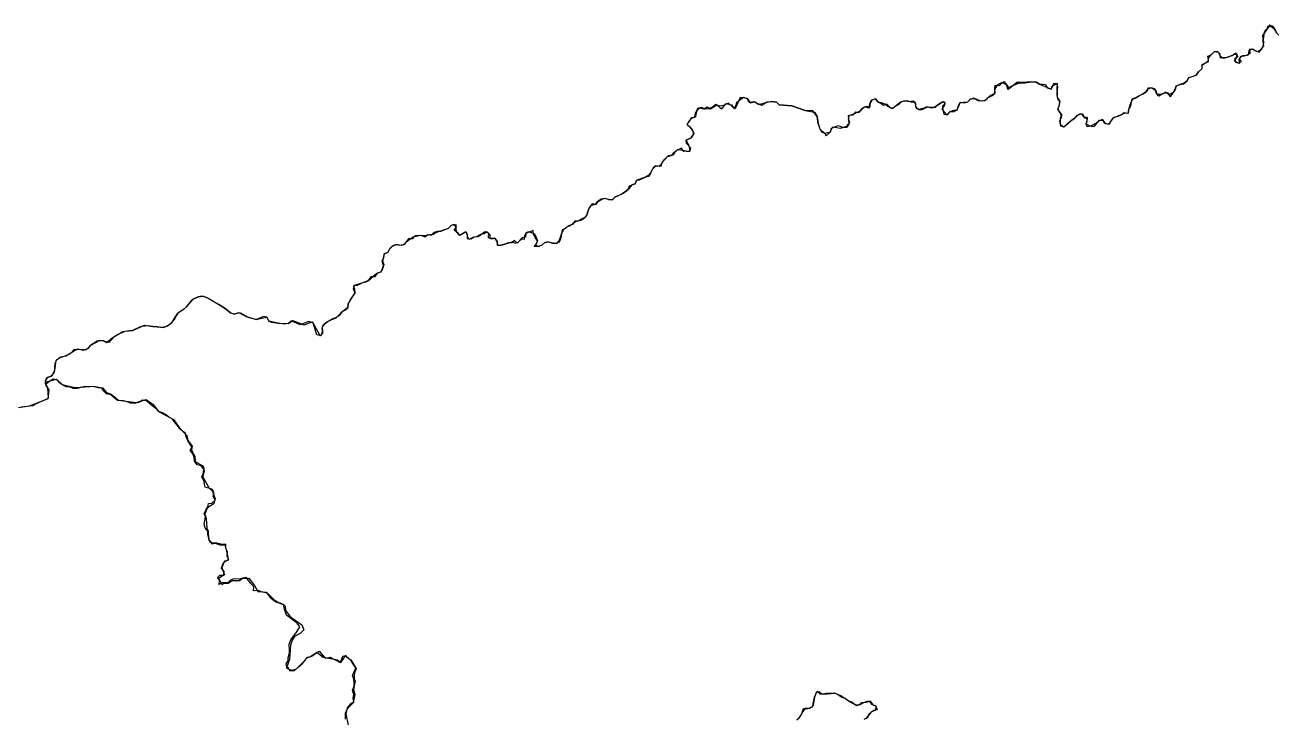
# Model space of a CAD drawing. Extents: x -74 to -34.8, y -33.8 to 5.3.
# Drawn here: x -44.821 to -44.144, y -22.587 to -22.213 of the extents above; entities that cross this region are included whole.
import ezdxf

# ---------------------------------------------------------------- set-up
doc = ezdxf.new("R2010")
doc.units = 0
doc.header["$LTSCALE"] = 2
doc.layers.add('UFEBRASIL', color=7, linetype='Continuous')

msp = doc.modelspace()

# ---------------------------------------------------------------- linework, layer by layer
at = {"layer": 'UFEBRASIL'}
for points in [[(-44.14391, -22.21716), (-44.14481, -22.21525), (-44.14607, -22.21341), (-44.14798, -22.21255), (-44.1488, -22.21435), (-44.15039, -22.21574), (-44.15088, -22.21635), (-44.15145, -22.22013), (-44.15118, -22.22222), (-44.15149, -22.22415), (-44.15274, -22.22593), (-44.15473, -22.22698), (-44.15698, -22.22571), (-44.15904, -22.22579), (-44.15845, -22.22775), (-44.16029, -22.22907), (-44.16254, -22.22927), (-44.16428, -22.23068), (-44.16327, -22.23245), (-44.16507, -22.23315), (-44.16683, -22.23205), (-44.1659, -22.23033), (-44.16545, -22.22826), (-44.16749, -22.22871), (-44.1695, -22.22952), (-44.17113, -22.23), (-44.17444, -22.23038), (-44.1747, -22.22836), (-44.17611, -22.22693), (-44.17797, -22.22709), (-44.17986, -22.22886), (-44.18116, -22.23041), (-44.18107, -22.23247), (-44.18263, -22.23308), (-44.18453, -22.23439), (-44.18453, -22.23629), (-44.18643, -22.2379), (-44.1877, -22.23955), (-44.18928, -22.24036), (-44.19167, -22.241), (-44.1924, -22.24276), (-44.19405, -22.24402), (-44.19645, -22.24465), (-44.19843, -22.24562), (-44.19901, -22.24746), (-44.2001, -22.24905), (-44.20242, -22.25028), (-44.20407, -22.24875), (-44.20604, -22.24984), (-44.20783, -22.25095), (-44.20899, -22.24949), (-44.20985, -22.24725), (-44.21167, -22.24646), (-44.2137, -22.24718), (-44.21463, -22.24872), (-44.21668, -22.24992), (-44.21871, -22.25093), (-44.22045, -22.25187), (-44.22243, -22.25256), (-44.22277, -22.25422), (-44.22307, -22.25612), (-44.22411, -22.25801), (-44.22451, -22.26032), (-44.2266, -22.26002), (-44.22823, -22.26118), (-44.22963, -22.26174), (-44.23251, -22.26266), (-44.23327, -22.26355), (-44.23495, -22.26622), (-44.23699, -22.26556), (-44.2383, -22.26362), (-44.24001, -22.26423), (-44.24121, -22.26531), (-44.24437, -22.26703), (-44.24657, -22.26753), (-44.24706, -22.26586), (-44.2463, -22.26341), (-44.24797, -22.26273), (-44.24867, -22.26086), (-44.25065, -22.26064), (-44.25239, -22.26213), (-44.25377, -22.2633), (-44.25528, -22.26424), (-44.25756, -22.26647), (-44.25938, -22.26765), (-44.261, -22.26649), (-44.26134, -22.26433), (-44.26047, -22.26253), (-44.2608, -22.26046), (-44.26231, -22.25808), (-44.2616, -22.25617), (-44.26115, -22.25413), (-44.26237, -22.25239), (-44.26282, -22.25012), (-44.26281, -22.24939), (-44.26244, -22.24586), (-44.26274, -22.24408), (-44.26475, -22.24426), (-44.26598, -22.24716), (-44.26782, -22.24692), (-44.2688, -22.24482), (-44.27221, -22.24451), (-44.274, -22.24337), (-44.27639, -22.24318), (-44.28211, -22.24366), (-44.28452, -22.24356), (-44.28872, -22.24707), (-44.28945, -22.24746), (-44.28998, -22.24499), (-44.29254, -22.24362), (-44.29505, -22.24484), (-44.29639, -22.24706), (-44.29681, -22.24979), (-44.29854, -22.25071), (-44.30046, -22.25204), (-44.30183, -22.25359), (-44.30383, -22.25375), (-44.3058, -22.25302), (-44.30773, -22.25198), (-44.30973, -22.25274), (-44.31125, -22.25425), (-44.31332, -22.25439), (-44.31548, -22.25479), (-44.31642, -22.25661), (-44.31699, -22.25864), (-44.31885, -22.25879), (-44.32074, -22.25939), (-44.32235, -22.26113), (-44.32372, -22.25959), (-44.32485, -22.25784), (-44.32359, -22.25612), (-44.32345, -22.25421), (-44.32525, -22.25446), (-44.32738, -22.25588), (-44.32892, -22.25701), (-44.33148, -22.25715), (-44.33327, -22.25679), (-44.33461, -22.25753), (-44.33753, -22.25826), (-44.33915, -22.25666), (-44.33924, -22.25448), (-44.34143, -22.25415), (-44.34328, -22.25371), (-44.34529, -22.25345), (-44.34751, -22.25446), (-44.3495, -22.25609), (-44.35126, -22.25735), (-44.35272, -22.2575), (-44.35478, -22.25531), (-44.35657, -22.25605), (-44.35747, -22.25533), (-44.35975, -22.25398), (-44.36099, -22.25235), (-44.36295, -22.25312), (-44.36395, -22.25493), (-44.36394, -22.25684), (-44.36605, -22.25659), (-44.36789, -22.25748), (-44.36928, -22.25905), (-44.37174, -22.26013), (-44.37365, -22.26106), (-44.37571, -22.26168), (-44.37548, -22.26348), (-44.37532, -22.26604), (-44.37655, -22.2679), (-44.37856, -22.26786), (-44.38038, -22.26716), (-44.38128, -22.26697), (-44.38483, -22.2684), (-44.38542, -22.27036), (-44.38838, -22.27124), (-44.38996, -22.27051), (-44.39106, -22.26831), (-44.39192, -22.26581), (-44.3924, -22.26196), (-44.3948, -22.25891), (-44.39898, -22.25867), (-44.40623, -22.25616), (-44.41301, -22.2556), (-44.41445, -22.25415), (-44.41691, -22.25392), (-44.42117, -22.25472), (-44.4239, -22.25566), (-44.42625, -22.25408), (-44.4292, -22.25434), (-44.43037, -22.25232), (-44.43415, -22.25171), (-44.43587, -22.25583), (-44.4372, -22.25777), (-44.43817, -22.25676), (-44.44045, -22.25482), (-44.44314, -22.25607), (-44.44525, -22.25634), (-44.44731, -22.25547), (-44.44902, -22.25699), (-44.45097, -22.25789), (-44.45296, -22.25801), (-44.45495, -22.25712), (-44.45711, -22.25759), (-44.45783, -22.25996), (-44.45817, -22.26221), (-44.46033, -22.26306), (-44.46178, -22.26455), (-44.4628, -22.26633), (-44.46125, -22.26758), (-44.45988, -22.2693), (-44.45905, -22.27115), (-44.46055, -22.27351), (-44.4632, -22.2747), (-44.46237, -22.27662), (-44.46182, -22.27788), (-44.46136, -22.28062), (-44.46455, -22.28082), (-44.46572, -22.27913), (-44.46911, -22.28067), (-44.47052, -22.28277), (-44.47306, -22.28314), (-44.4746, -22.28511), (-44.47633, -22.28675), (-44.47696, -22.28904), (-44.47972, -22.2887), (-44.48104, -22.28979), (-44.48235, -22.29215), (-44.4838, -22.29378), (-44.48577, -22.29497), (-44.48685, -22.29535), (-44.49021, -22.2965), (-44.49083, -22.29842), (-44.49259, -22.29895), (-44.49446, -22.3012), (-44.49603, -22.30253), (-44.49779, -22.30381), (-44.49968, -22.30458), (-44.50158, -22.30537), (-44.50305, -22.30702), (-44.50524, -22.30678), (-44.50729, -22.30628), (-44.5092, -22.30668), (-44.51094, -22.30788), (-44.51203, -22.30958), (-44.51405, -22.30924), (-44.51539, -22.31095), (-44.51614, -22.31276), (-44.51669, -22.31478), (-44.5179, -22.31642), (-44.51983, -22.31737), (-44.52159, -22.31847), (-44.52351, -22.31846), (-44.52476, -22.3204), (-44.52677, -22.3211), (-44.52847, -22.3224), (-44.53025, -22.32328), (-44.53071, -22.32531), (-44.53125, -22.32798), (-44.53196, -22.32978), (-44.53396, -22.33063), (-44.53596, -22.33021), (-44.53795, -22.32964), (-44.53985, -22.33018), (-44.54148, -22.33163), (-44.54347, -22.3322), (-44.54548, -22.33219), (-44.54416, -22.33081), (-44.54369, -22.32906), (-44.5449, -22.32729), (-44.54574, -22.32537), (-44.54587, -22.32365), (-44.54995, -22.32523), (-44.55002, -22.32721), (-44.55192, -22.32745), (-44.55297, -22.3288), (-44.55468, -22.33042), (-44.55607, -22.32897), (-44.55741, -22.33021), (-44.55947, -22.33015), (-44.56119, -22.33086), (-44.56338, -22.33152), (-44.56522, -22.3317), (-44.56549, -22.32954), (-44.56696, -22.32765), (-44.56926, -22.3279), (-44.56918, -22.32599), (-44.57072, -22.32434), (-44.57251, -22.32535), (-44.57449, -22.32579), (-44.57668, -22.32695), (-44.57859, -22.3273), (-44.58079, -22.32836), (-44.58144, -22.32668), (-44.58195, -22.32455), (-44.58363, -22.32508), (-44.58557, -22.32618), (-44.5867, -22.32491), (-44.58862, -22.32337), (-44.58738, -22.32173), (-44.58871, -22.32025), (-44.59029, -22.3208), (-44.59213, -22.32266), (-44.594, -22.32329), (-44.5961, -22.32391), (-44.59822, -22.32456), (-44.60005, -22.32567), (-44.60195, -22.32582), (-44.6038, -22.3265), (-44.60588, -22.32642), (-44.60771, -22.32618), (-44.60981, -22.32649), (-44.61119, -22.32799), (-44.61327, -22.32799), (-44.6145, -22.32971), (-44.61582, -22.33123), (-44.61733, -22.33162), (-44.61994, -22.33114), (-44.6221, -22.33199), (-44.62333, -22.33323), (-44.62456, -22.33536), (-44.62641, -22.33614), (-44.62675, -22.3381), (-44.62745, -22.3401), (-44.62663, -22.34194), (-44.62747, -22.34421), (-44.62841, -22.34602), (-44.63016, -22.34664), (-44.632, -22.34813), (-44.63362, -22.34961), (-44.63539, -22.35091), (-44.63722, -22.35151), (-44.63924, -22.35232), (-44.64107, -22.35319), (-44.64312, -22.35353), (-44.64243, -22.35535), (-44.6424, -22.35743), (-44.6438, -22.35938), (-44.64481, -22.36123), (-44.64605, -22.36335), (-44.64632, -22.36536), (-44.6479, -22.36657), (-44.64947, -22.36783), (-44.65101, -22.36967), (-44.65268, -22.37082), (-44.65433, -22.37136), (-44.65686, -22.37266), (-44.65821, -22.37346), (-44.65996, -22.37563), (-44.6598, -22.37808), (-44.6607, -22.38052), (-44.66293, -22.37995), (-44.66482, -22.3734), (-44.66715, -22.37275), (-44.67179, -22.37448), (-44.67678, -22.37232), (-44.67836, -22.3739), (-44.68034, -22.37413), (-44.68376, -22.37358), (-44.6888, -22.37261), (-44.68982, -22.37038), (-44.69163, -22.3701), (-44.69545, -22.37156), (-44.69705, -22.37131), (-44.70079, -22.37021), (-44.70409, -22.3682), (-44.70595, -22.36832), (-44.70795, -22.36883), (-44.70961, -22.36813), (-44.71085, -22.36701), (-44.7124, -22.36564), (-44.71583, -22.36347), (-44.7225, -22.35972), (-44.72487, -22.35898), (-44.72706, -22.35946), (-44.72964, -22.36075), (-44.73074, -22.36158), (-44.7318, -22.36291), (-44.73325, -22.36473), (-44.73492, -22.3662), (-44.73795, -22.36823), (-44.73886, -22.36973), (-44.73954, -22.37108), (-44.74215, -22.37409), (-44.7447, -22.37559), (-44.74672, -22.37604), (-44.74922, -22.37567), (-44.75145, -22.37541), (-44.75385, -22.37502), (-44.75766, -22.37546), (-44.7591, -22.37594), (-44.76249, -22.37752), (-44.76433, -22.37772), (-44.76767, -22.37827), (-44.7726, -22.3812), (-44.7734, -22.38182), (-44.77652, -22.38423), (-44.77823, -22.38322), (-44.78031, -22.38291), (-44.78165, -22.38338), (-44.78494, -22.38551), (-44.78759, -22.38809), (-44.79045, -22.38804), (-44.79395, -22.38785), (-44.79588, -22.38991), (-44.79853, -22.3914), (-44.80126, -22.39201), (-44.80353, -22.3937), (-44.80446, -22.39544), (-44.8048, -22.40008), (-44.80665, -22.40237), (-44.80909, -22.40338), (-44.80965, -22.40587), (-44.80941, -22.40736), (-44.80767, -22.40967), (-44.80834, -22.41445), (-44.81401, -22.41684), (-44.81829, -22.41849), (-44.82413, -22.41934)], [(-44.64743, -22.58758), (-44.64734, -22.58441), (-44.64656, -22.58218), (-44.64539, -22.58089), (-44.64279, -22.57841), (-44.6433, -22.57624), (-44.6428, -22.57427), (-44.64366, -22.572), (-44.64276, -22.5698), (-44.64262, -22.56783), (-44.64293, -22.56595), (-44.64367, -22.56386), (-44.64263, -22.56199), (-44.64174, -22.55989), (-44.64304, -22.55808), (-44.64418, -22.55631), (-44.64553, -22.55478), (-44.6473, -22.55354), (-44.64895, -22.55368), (-44.65035, -22.55701), (-44.65171, -22.55572), (-44.65724, -22.5547), (-44.6594, -22.55424), (-44.6629, -22.55156), (-44.66631, -22.55388), (-44.66835, -22.55467), (-44.67021, -22.55671), (-44.67406, -22.56065), (-44.67641, -22.56133), (-44.67892, -22.56023), (-44.67951, -22.5577), (-44.67828, -22.55605), (-44.67828, -22.55424), (-44.67767, -22.55186), (-44.67764, -22.55042), (-44.67786, -22.5471), (-44.67697, -22.54472), (-44.67495, -22.54194), (-44.67408, -22.54103), (-44.67212, -22.53763), (-44.67357, -22.53567), (-44.6762, -22.53374), (-44.67928, -22.53149), (-44.68026, -22.52841), (-44.68082, -22.52569), (-44.68321, -22.52471), (-44.6855, -22.52348), (-44.68737, -22.52169), (-44.68955, -22.51951), (-44.6922, -22.51895), (-44.69464, -22.51812), (-44.69712, -22.51824), (-44.69684, -22.51618), (-44.69839, -22.51454), (-44.69983, -22.51275), (-44.70082, -22.51108), (-44.70289, -22.51133), (-44.70488, -22.51203), (-44.70744, -22.51174), (-44.7094, -22.51239), (-44.711, -22.51386), (-44.71364, -22.51379), (-44.71579, -22.51475), (-44.71525, -22.51273), (-44.71653, -22.51103), (-44.71531, -22.50974), (-44.71317, -22.50977), (-44.71301, -22.50772), (-44.71441, -22.50597), (-44.71372, -22.50391), (-44.7124, -22.50211), (-44.71035, -22.50147), (-44.71134, -22.49952), (-44.71114, -22.49723), (-44.71198, -22.49532), (-44.71212, -22.49302), (-44.71406, -22.49326), (-44.71684, -22.49248), (-44.71896, -22.49253), (-44.72077, -22.49179), (-44.72119, -22.48987), (-44.72183, -22.4879), (-44.72178, -22.48595), (-44.72319, -22.48427), (-44.72375, -22.48227), (-44.72339, -22.48033), (-44.723, -22.4783), (-44.72377, -22.47653), (-44.72292, -22.47458), (-44.72172, -22.47292), (-44.72151, -22.47098), (-44.71971, -22.47084), (-44.71777, -22.4693), (-44.7189, -22.46735), (-44.71858, -22.46539), (-44.71925, -22.46342), (-44.72125, -22.4628), (-44.72323, -22.46227), (-44.7235, -22.46074), (-44.72369, -22.45879), (-44.72501, -22.45657), (-44.72412, -22.45449), (-44.72401, -22.45244), (-44.7254, -22.45075), (-44.72751, -22.45015), (-44.72895, -22.44828), (-44.7292, -22.44605), (-44.72992, -22.4443), (-44.73125, -22.44231), (-44.73036, -22.44044), (-44.73154, -22.43875), (-44.73263, -22.43708), (-44.7335, -22.43503), (-44.7339, -22.43303), (-44.73553, -22.43198), (-44.73669, -22.43087), (-44.73831, -22.42876), (-44.73971, -22.42688), (-44.74103, -22.4253), (-44.7431, -22.4242), (-44.74472, -22.42298), (-44.74622, -22.422), (-44.74853, -22.42131), (-44.75014, -22.41959), (-44.75183, -22.41831), (-44.75357, -22.41688), (-44.75492, -22.41551), (-44.75711, -22.41529), (-44.75916, -22.41656), (-44.76155, -22.41704), (-44.76354, -22.41686), (-44.76584, -22.41601), (-44.76743, -22.41555), (-44.77057, -22.41535), (-44.77266, -22.41377), (-44.77426, -22.41229), (-44.77652, -22.41185), (-44.77768, -22.41067), (-44.77905, -22.40881), (-44.78105, -22.40851), (-44.7836, -22.40793), (-44.78556, -22.40811), (-44.78823, -22.40817), (-44.78967, -22.40829), (-44.7924, -22.40885), (-44.79452, -22.40893), (-44.79623, -22.40824), (-44.79827, -22.40798), (-44.80016, -22.40719), (-44.80193, -22.40593), (-44.80333, -22.40428), (-44.80539, -22.40385), (-44.80713, -22.40493), (-44.80905, -22.40634), (-44.80946, -22.40479), (-44.80826, -22.40288), (-44.806, -22.40186), (-44.8048, -22.40008), (-44.80446, -22.399), (-44.80367, -22.39381), (-44.80215, -22.39235), (-44.79979, -22.39166), (-44.79689, -22.39044), (-44.79488, -22.38916), (-44.79203, -22.38757), (-44.78898, -22.38824), (-44.78637, -22.38707), (-44.78494, -22.38551), (-44.78031, -22.38291), (-44.77823, -22.38322), (-44.7753, -22.38395), (-44.77475, -22.38357), (-44.77204, -22.38071), (-44.77058, -22.37979), (-44.76642, -22.3779), (-44.76249, -22.37752), (-44.76066, -22.37687), (-44.75728, -22.37531), (-44.7561, -22.37465), (-44.75385, -22.37502), (-44.75145, -22.37541), (-44.74922, -22.37567), (-44.74578, -22.37596), (-44.74353, -22.37508), (-44.74111, -22.37311), (-44.73886, -22.36973), (-44.73795, -22.36823), (-44.7369, -22.36738), (-44.73492, -22.3662), (-44.73325, -22.36473), (-44.72964, -22.36075), (-44.72706, -22.35946), (-44.7243, -22.35907), (-44.72205, -22.35987), (-44.72117, -22.36023), (-44.71583, -22.36347), (-44.7124, -22.36564), (-44.70961, -22.36813), (-44.70732, -22.3688), (-44.70516, -22.36795), (-44.70409, -22.3682), (-44.70268, -22.36908), (-44.70079, -22.37021), (-44.69545, -22.37156), (-44.69417, -22.37124), (-44.68982, -22.37038), (-44.6888, -22.37261), (-44.68736, -22.37304), (-44.68376, -22.37358), (-44.67836, -22.3739), (-44.67592, -22.37214), (-44.67503, -22.37259), (-44.66981, -22.37458), (-44.66971, -22.37451), (-44.66548, -22.37289), (-44.66409, -22.37508), (-44.66113, -22.38054), (-44.65968, -22.37895), (-44.66005, -22.37629), (-44.65926, -22.37437), (-44.65686, -22.37266), (-44.65512, -22.37176), (-44.65251, -22.37067), (-44.65096, -22.36925), (-44.64937, -22.36759), (-44.64765, -22.36661), (-44.64595, -22.36516), (-44.64577, -22.3631), (-44.64462, -22.36083), (-44.64323, -22.35897), (-44.64237, -22.35706), (-44.64311, -22.35497), (-44.6426, -22.35305), (-44.64067, -22.35249), (-44.6385, -22.35188), (-44.63644, -22.35126), (-44.63457, -22.35005), (-44.63336, -22.34847), (-44.63128, -22.34837), (-44.63016, -22.34664), (-44.62823, -22.34594), (-44.62741, -22.3441), (-44.62682, -22.3424), (-44.62749, -22.34015), (-44.62672, -22.33824), (-44.62641, -22.33614), (-44.62448, -22.33538), (-44.62363, -22.33361), (-44.62202, -22.33195), (-44.61994, -22.33114), (-44.61797, -22.33146), (-44.61574, -22.33097), (-44.61429, -22.32947), (-44.61249, -22.32802), (-44.6108, -22.32703), (-44.60853, -22.32648), (-44.60652, -22.32615), (-44.60457, -22.32705), (-44.60284, -22.32578), (-44.60084, -22.32606), (-44.59945, -22.32445), (-44.59752, -22.32385), (-44.59562, -22.32399), (-44.59368, -22.32296), (-44.59174, -22.32223), (-44.59001, -22.32069), (-44.58767, -22.32036), (-44.58773, -22.32211), (-44.58758, -22.32426), (-44.58586, -22.32601), (-44.58428, -22.32538), (-44.58241, -22.3241), (-44.58153, -22.32546), (-44.58163, -22.32794), (-44.57969, -22.32798), (-44.5778, -22.3269), (-44.57565, -22.32673), (-44.57411, -22.32567), (-44.57205, -22.32411), (-44.57017, -22.32498), (-44.5703, -22.32737), (-44.56828, -22.32799), (-44.56666, -22.32772), (-44.56549, -22.32954), (-44.56522, -22.3317), (-44.5632, -22.33144), (-44.56119, -22.33086), (-44.55915, -22.33016), (-44.55731, -22.32977), (-44.55568, -22.33041), (-44.55389, -22.32976), (-44.55251, -22.32806), (-44.5507, -22.32827), (-44.55053, -22.32645), (-44.54965, -22.32483), (-44.54841, -22.32411), (-44.54521, -22.32544), (-44.5443, -22.32737), (-44.54369, -22.32906), (-44.54467, -22.3313), (-44.54322, -22.33213), (-44.54118, -22.33145), (-44.5396, -22.33004), (-44.53745, -22.32964), (-44.53543, -22.33037), (-44.53324, -22.33066), (-44.53185, -22.3291), (-44.5312, -22.32711), (-44.53071, -22.32531), (-44.52943, -22.32301), (-44.52782, -22.32165), (-44.52579, -22.32091), (-44.52407, -22.31948), (-44.52227, -22.31835), (-44.52021, -22.31796), (-44.51847, -22.31694), (-44.51702, -22.31546), (-44.51638, -22.31345), (-44.51561, -22.31141), (-44.51448, -22.30983), (-44.51226, -22.3093), (-44.51094, -22.30788), (-44.50889, -22.30672), (-44.50701, -22.30607), (-44.50524, -22.30678), (-44.50327, -22.30702), (-44.50181, -22.30557), (-44.49985, -22.30465), (-44.49796, -22.30383), (-44.49616, -22.30267), (-44.49452, -22.30141), (-44.49386, -22.29945), (-44.49083, -22.29842), (-44.48997, -22.29642), (-44.48846, -22.29617), (-44.48539, -22.29468), (-44.48313, -22.29403), (-44.4824, -22.29233), (-44.48147, -22.29049), (-44.47972, -22.2887), (-44.47778, -22.28885), (-44.47642, -22.28736), (-44.47509, -22.2854), (-44.47338, -22.28359), (-44.47132, -22.28309), (-44.46994, -22.2815), (-44.46782, -22.27983), (-44.46497, -22.28024), (-44.46301, -22.28078), (-44.46136, -22.28062), (-44.46075, -22.27906), (-44.46301, -22.27655), (-44.46318, -22.27467), (-44.46055, -22.27351), (-44.45905, -22.27115), (-44.45988, -22.2693), (-44.46107, -22.26777), (-44.4628, -22.26633), (-44.46144, -22.26454), (-44.46027, -22.26253), (-44.45854, -22.26233), (-44.45817, -22.26021), (-44.45735, -22.2588), (-44.45584, -22.2572), (-44.45366, -22.2579), (-44.45183, -22.25674), (-44.4501, -22.25791), (-44.44839, -22.25671), (-44.44668, -22.25564), (-44.44508, -22.25717), (-44.44406, -22.25779), (-44.44158, -22.25493), (-44.43879, -22.25573), (-44.4372, -22.25777), (-44.43605, -22.25508), (-44.4359, -22.25429), (-44.43227, -22.25144), (-44.43037, -22.25232), (-44.42872, -22.25451), (-44.42625, -22.25408), (-44.42248, -22.25576), (-44.41947, -22.25413), (-44.41691, -22.25392), (-44.41445, -22.25415), (-44.41301, -22.2556), (-44.40623, -22.25616), (-44.39898, -22.25867), (-44.39391, -22.25969), (-44.3924, -22.26196), (-44.39192, -22.26581), (-44.39096, -22.26861), (-44.38838, -22.27124), (-44.38759, -22.2725), (-44.38542, -22.27036), (-44.38407, -22.26753), (-44.3799, -22.2683), (-44.37798, -22.26779), (-44.37624, -22.26699), (-44.37474, -22.26524), (-44.37548, -22.26348), (-44.37491, -22.26119), (-44.37304, -22.26098), (-44.3715, -22.25941), (-44.36987, -22.25977), (-44.36805, -22.25763), (-44.36624, -22.25659), (-44.36433, -22.25751), (-44.36395, -22.25493), (-44.36297, -22.25297), (-44.36099, -22.25235), (-44.35975, -22.25398), (-44.35785, -22.2544), (-44.35548, -22.25539), (-44.35435, -22.25641), (-44.35193, -22.25761), (-44.35002, -22.25629), (-44.34813, -22.2553), (-44.34695, -22.25393), (-44.345, -22.25343), (-44.3427, -22.25391), (-44.34057, -22.25348), (-44.33928, -22.25515), (-44.33917, -22.25737), (-44.33753, -22.25826), (-44.33564, -22.25811), (-44.33288, -22.25674), (-44.33057, -22.25726), (-44.32856, -22.25697), (-44.32738, -22.25588), (-44.32432, -22.25379), (-44.3232, -22.25533), (-44.32477, -22.25642), (-44.32446, -22.25853), (-44.32396, -22.26068), (-44.32208, -22.26109), (-44.32074, -22.25939), (-44.31866, -22.25931), (-44.31681, -22.2582), (-44.31586, -22.25635), (-44.31512, -22.25431), (-44.31283, -22.25466), (-44.31098, -22.25406), (-44.30949, -22.2525), (-44.30723, -22.25217), (-44.30549, -22.25324), (-44.30317, -22.25357), (-44.30118, -22.25296), (-44.30012, -22.25164), (-44.29778, -22.25056), (-44.29633, -22.24935), (-44.29639, -22.24706), (-44.2963, -22.24509), (-44.29385, -22.24522), (-44.29151, -22.24306), (-44.28998, -22.24499), (-44.28872, -22.24707), (-44.28797, -22.24577), (-44.28353, -22.24401), (-44.28028, -22.24385), (-44.27639, -22.24318), (-44.274, -22.24337), (-44.27221, -22.24451), (-44.26792, -22.24633), (-44.26598, -22.24716), (-44.26551, -22.24555), (-44.26274, -22.24408), (-44.26297, -22.24722), (-44.26281, -22.24939), (-44.26275, -22.25162), (-44.26142, -22.25348), (-44.26161, -22.25583), (-44.26231, -22.25777), (-44.26167, -22.25935), (-44.26024, -22.26119), (-44.26115, -22.26288), (-44.26119, -22.26478), (-44.26091, -22.26699), (-44.25902, -22.26748), (-44.25673, -22.26546), (-44.25528, -22.26424), (-44.25318, -22.26295), (-44.25185, -22.26137), (-44.24984, -22.2604), (-44.24849, -22.26208), (-44.24657, -22.26239), (-44.24675, -22.26423), (-44.24706, -22.26586), (-44.24543, -22.26691), (-44.24363, -22.26741), (-44.24248, -22.26726), (-44.23982, -22.26397), (-44.23803, -22.26402), (-44.23675, -22.26578), (-44.2345, -22.26596), (-44.23371, -22.26473), (-44.23219, -22.26257), (-44.23068, -22.26199), (-44.22804, -22.26086), (-44.22612, -22.2599), (-44.22421, -22.2602), (-44.22399, -22.25848), (-44.22344, -22.25622), (-44.22277, -22.25422), (-44.22188, -22.25263), (-44.21994, -22.25166), (-44.2182, -22.25066), (-44.21622, -22.24979), (-44.21463, -22.24872), (-44.21344, -22.24653), (-44.21149, -22.2465), (-44.20941, -22.24785), (-44.20888, -22.24994), (-44.2068, -22.24987), (-44.20489, -22.24935), (-44.20295, -22.24895), (-44.20165, -22.25126), (-44.2005, -22.25014), (-44.19901, -22.24746), (-44.19834, -22.24544), (-44.19631, -22.24469), (-44.19447, -22.24433), (-44.19267, -22.24296), (-44.19167, -22.241), (-44.1898, -22.24038), (-44.1877, -22.23955), (-44.18643, -22.2379), (-44.18442, -22.23598), (-44.18436, -22.23392), (-44.18246, -22.23293), (-44.18102, -22.23154), (-44.18124, -22.22937), (-44.17945, -22.22858), (-44.17769, -22.22683), (-44.17561, -22.22726), (-44.17474, -22.22919), (-44.1731, -22.23038), (-44.17113, -22.23), (-44.1682, -22.22902), (-44.16617, -22.22762), (-44.16503, -22.22975), (-44.16688, -22.23061), (-44.16635, -22.23253), (-44.16394, -22.23314), (-44.16429, -22.23122), (-44.16323, -22.22939), (-44.16169, -22.22923), (-44.15925, -22.2287), (-44.15903, -22.22636), (-44.15725, -22.22537), (-44.15573, -22.22629), (-44.15348, -22.22718), (-44.15274, -22.22593), (-44.15105, -22.22378), (-44.15148, -22.22167), (-44.15143, -22.2198), (-44.15156, -22.21816), (-44.14944, -22.21511), (-44.14875, -22.21292), (-44.14683, -22.2135), (-44.14523, -22.21489), (-44.14424, -22.21674), (-44.14291, -22.2181)], [(-44.8227, -22.41888), (-44.81639, -22.41813), (-44.81401, -22.41684), (-44.80798, -22.41411), (-44.80829, -22.4086), (-44.80965, -22.40587), (-44.80924, -22.4053), (-44.80362, -22.40385), (-44.80054, -22.40678), (-44.79444, -22.40827), (-44.79173, -22.40838), (-44.78798, -22.40771), (-44.78273, -22.40793), (-44.77879, -22.40858), (-44.77653, -22.41103), (-44.77405, -22.41201), (-44.76998, -22.41515), (-44.76051, -22.41651), (-44.7551, -22.41493), (-44.75131, -22.41757), (-44.74853, -22.42131), (-44.74398, -22.42373), (-44.74042, -22.42573), (-44.73734, -22.43009), (-44.73316, -22.43429), (-44.73263, -22.43708), (-44.73021, -22.44012), (-44.7307, -22.44198), (-44.72992, -22.44396), (-44.72876, -22.44564), (-44.72869, -22.44843), (-44.7249, -22.45057), (-44.72406, -22.45152), (-44.72378, -22.45367), (-44.72442, -22.4564), (-44.72337, -22.4587), (-44.72112, -22.46279), (-44.71929, -22.46439), (-44.71843, -22.46718), (-44.71776, -22.46834), (-44.71853, -22.47123), (-44.72118, -22.47279), (-44.72226, -22.47387), (-44.72345, -22.4768), (-44.72263, -22.47926), (-44.72232, -22.48448), (-44.72167, -22.48603), (-44.72151, -22.49041), (-44.71954, -22.49282), (-44.71775, -22.49256), (-44.71534, -22.49345), (-44.71251, -22.49338), (-44.71114, -22.4992), (-44.7108, -22.50154), (-44.71306, -22.50293), (-44.71425, -22.50588), (-44.71279, -22.50967), (-44.71434, -22.51046), (-44.71582, -22.51163), (-44.71418, -22.51492), (-44.7131, -22.51418), (-44.71076, -22.51417), (-44.70869, -22.51272), (-44.70459, -22.5126), (-44.70318, -22.51167), (-44.69962, -22.51149), (-44.69657, -22.51539), (-44.69482, -22.51861), (-44.69187, -22.51887), (-44.69026, -22.51889), (-44.68804, -22.52181), (-44.6851, -22.52418), (-44.68082, -22.52569), (-44.68, -22.52659), (-44.67976, -22.52888), (-44.67743, -22.53203), (-44.67638, -22.53286), (-44.67101, -22.53666), (-44.66993, -22.5393), (-44.67162, -22.54111), (-44.67492, -22.54295), (-44.67626, -22.54491), (-44.67712, -22.54753), (-44.67759, -22.55512), (-44.67884, -22.5589), (-44.67743, -22.5615), (-44.67492, -22.56134), (-44.67301, -22.55946), (-44.6706, -22.55748), (-44.66787, -22.55407), (-44.66581, -22.55359), (-44.66153, -22.55094), (-44.65831, -22.5547), (-44.65565, -22.55417), (-44.65035, -22.55701), (-44.64978, -22.55682), (-44.64718, -22.55294), (-44.64666, -22.55412), (-44.64443, -22.5556), (-44.64345, -22.55737), (-44.64162, -22.5602), (-44.64273, -22.56335), (-44.64262, -22.56586), (-44.64221, -22.56695), (-44.64301, -22.57154), (-44.64234, -22.57425), (-44.64331, -22.57857), (-44.64473, -22.57932), (-44.6465, -22.58152), (-44.64712, -22.58464), (-44.64589, -22.5908)], [(-44.40352, -22.58803), (-44.40213, -22.58689), (-44.40069, -22.58466), (-44.39982, -22.58188), (-44.3975, -22.58174), (-44.395, -22.58092), (-44.39435, -22.57843), (-44.3939, -22.57566), (-44.39237, -22.57249), (-44.391, -22.57396), (-44.38908, -22.57412), (-44.38691, -22.57391), (-44.38485, -22.57366), (-44.3828, -22.57349), (-44.38095, -22.57446), (-44.37905, -22.57574), (-44.37715, -22.57639), (-44.37555, -22.57776), (-44.37365, -22.57831), (-44.37196, -22.5796), (-44.36992, -22.57988), (-44.36834, -22.57867), (-44.36616, -22.57839), (-44.36421, -22.57804), (-44.36293, -22.57958), (-44.36092, -22.58044), (-44.36008, -22.58231), (-44.36191, -22.58298), (-44.36352, -22.58404), (-44.36481, -22.58573), (-44.36606, -22.58735)], [(-44.36697, -22.58751), (-44.36507, -22.58668), (-44.36454, -22.58484), (-44.36288, -22.58346), (-44.36101, -22.58275), (-44.36041, -22.5808), (-44.36227, -22.57981), (-44.3635, -22.57813), (-44.36552, -22.57811), (-44.3675, -22.57883), (-44.36932, -22.57979), (-44.37121, -22.58041), (-44.37284, -22.57925), (-44.37469, -22.57845), (-44.37639, -22.57718), (-44.37807, -22.57613), (-44.37967, -22.57506), (-44.38129, -22.57425), (-44.38321, -22.5735), (-44.38552, -22.57381), (-44.38765, -22.5738), (-44.38994, -22.57401), (-44.39163, -22.57282), (-44.39301, -22.57314), (-44.3939, -22.57566), (-44.39416, -22.57664), (-44.39469, -22.58027), (-44.39643, -22.58174), (-44.39884, -22.58171), (-44.40045, -22.58365), (-44.40139, -22.58593), (-44.40352, -22.58803)]]:
    msp.add_lwpolyline(points, dxfattribs=at)

doc.saveas('drawing.dxf')
